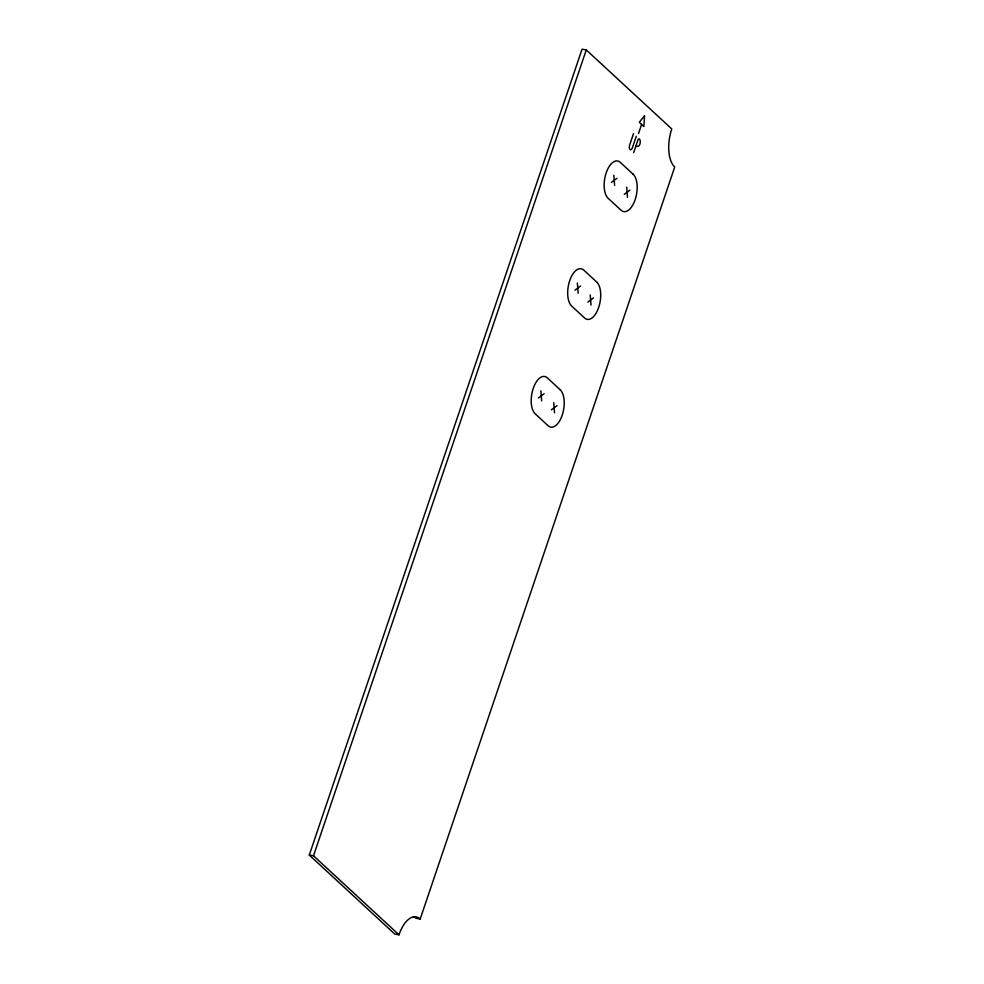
<?xml version="1.0" encoding="UTF-8"?>
<svg xmlns="http://www.w3.org/2000/svg" width="984" height="984" viewBox="0 0 984 984"><rect width="100%" height="100%" fill="white"/><g stroke="black" fill="none" stroke-linecap="round" stroke-linejoin="round"><path stroke-width="1.48" d="M309.284 855.047L582.048 49.2L586.267 49.926L671.764 128.953A29.483 14.477 -80.2 0 0 674.716 167.046L420.193 919.019A29.483 14.477 -80.2 0 0 399 934.8L394.781 934.074L309.284 855.047L313.502 855.785L399 934.8M313.502 855.785L586.267 49.926M633.511 133.676L629.649 145.091A3.395 1.673 -80.2 0 0 629.981 149.482A3.395 1.673 -80.2 0 0 632.429 147.661L636.291 136.247M638.505 133.578L641.605 124.427L643.88 126.53L644.581 115.62L639.317 122.323L641.445 124.279M633.659 152.68L637.964 139.999A1.845 0.91 -80.2 0 1 639.28 139.015L639.514 139.236A3.788 1.857 -80.2 0 1 639.895 144.131A3.788 1.857 -80.2 0 1 637.177 146.161L636.341 145.386M611.396 182.446L617.054 178.239M624.274 194.34L629.92 190.133M574.927 290.206L580.572 286M587.805 302.1L593.45 297.894M538.457 397.966L544.103 393.748M551.323 409.861L556.981 405.654M420.193 919.019L415.974 918.281A29.483 14.477 -80.2 0 0 413.44 916.621M626.71 187.157L627.497 197.317M613.832 175.263L614.619 185.422M590.228 294.917L591.015 305.077M577.362 283.023L578.149 293.183M553.758 402.677L554.546 412.837M540.88 390.771L541.667 400.931M633.179 174.279L620.301 162.385A19.655 9.655 -80.2 0 0 606.181 172.901A19.655 9.655 -80.2 0 0 608.149 198.301L621.027 210.195A19.655 9.655 -80.2 0 0 635.147 199.678A19.655 9.655 -80.2 0 0 633.179 174.279M596.71 282.039L583.832 270.145A19.655 9.655 -80.2 0 0 569.711 280.661A19.655 9.655 -80.2 0 0 571.667 306.061L584.545 317.955A19.655 9.655 -80.2 0 0 598.678 307.438A19.655 9.655 -80.2 0 0 596.71 282.039M560.228 389.799L547.362 377.893A19.655 9.655 -80.2 0 0 533.23 388.422A19.655 9.655 -80.2 0 0 535.198 413.821L548.076 425.715A19.655 9.655 -80.2 0 0 562.196 415.199A19.655 9.655 -80.2 0 0 560.228 389.799"/></g></svg>
